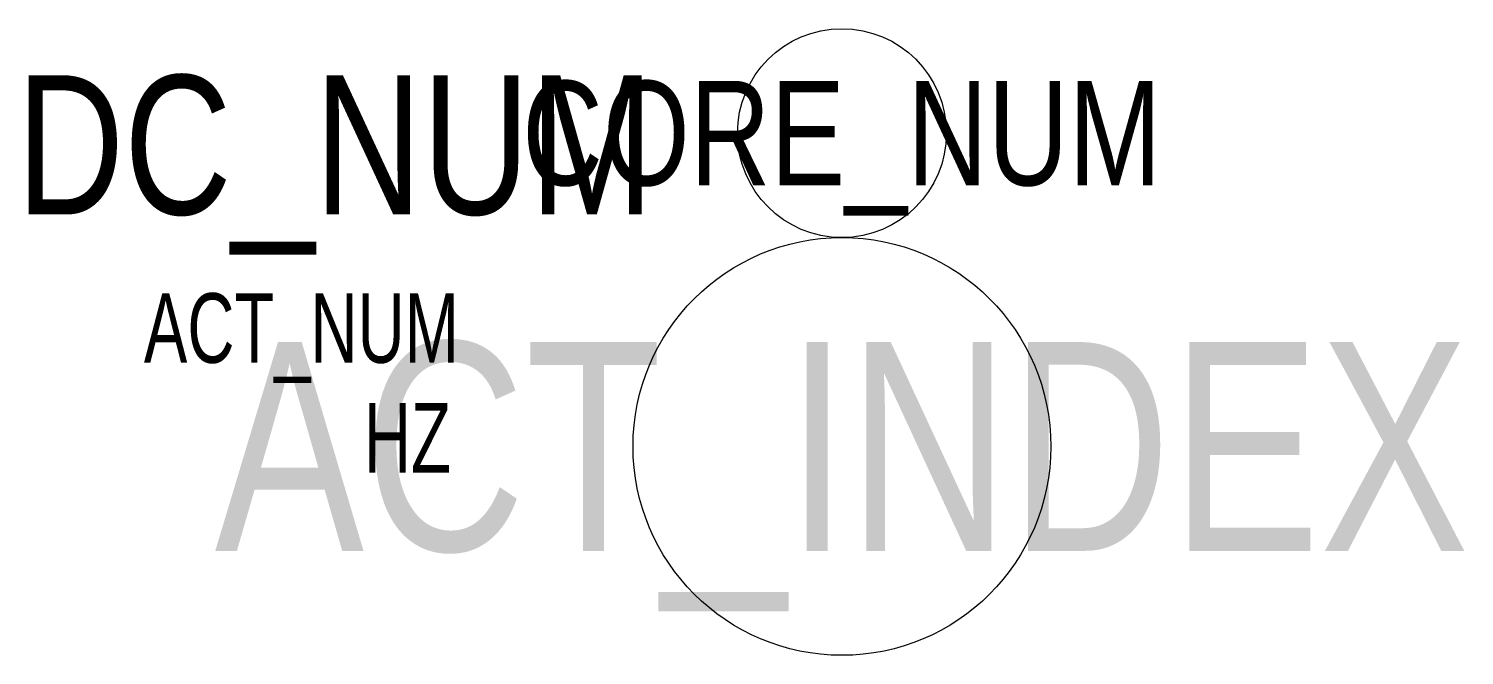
# Model space of a CAD drawing. Extents: x -11.7 to 8.9, y -3 to 6.
import ezdxf
from ezdxf.enums import TextEntityAlignment as Align

# ---------------------------------------------------------------- set-up
doc = ezdxf.new("R2010")
doc.units = 0
doc.layers.get('0').update_dxf_attribs({"linetype": 'CONTINUOUS'})

msp = doc.modelspace()

# ---------------------------------------------------------------- linework, layer by layer
at = {"color": 7}
for centre, radius in [((0, 4.5), 1.5), ((0, 0), 3)]:
    msp.add_circle(centre, radius, dxfattribs=at)

# ---------------------------------------------------------------- texts
at = {"color": 7, "width": 0.8}
msp.add_attdef('DC_NUM', text='20', height=2, dxfattribs=at).set_placement((-2.702, 3.332), align=Align.RIGHT)
at = {"width": 0.8}
for tag, text, height, p in [('CORE_NUM', '5', 1.5, (0, 4.5)), ('ACT_INDEX', '2', 3, (0, 0))]:
    msp.add_attdef(tag, text=text, height=height, dxfattribs=at).set_placement(p, align=Align.MIDDLE_CENTER)
at = {"width": 0.7, "flags": 1}
for tag, text, p in [('ACT_NUM', '2', (-5.501, 1.201)), ('HZ', '24', (-5.616, -0.376))]:
    msp.add_attdef(tag, text=text, height=1, dxfattribs=at).set_placement(p, align=Align.RIGHT)

doc.saveas('drawing.dxf')
